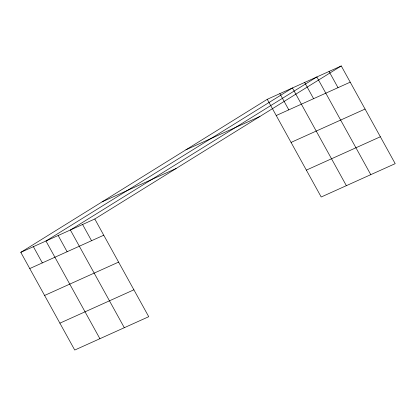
<?xml version="1.0" encoding="UTF-8"?>
<svg xmlns="http://www.w3.org/2000/svg" width="416" height="416" viewBox="0 0 416 416"><rect width="100%" height="100%" fill="white"/><g stroke="black" fill="none" stroke-linecap="round" stroke-linejoin="round"><path stroke-width="0.62" d="M20.8 252.346L94.796 218.993L148.736 316.696L74.734 350.048L20.8 252.346L267.264 99.304L341.266 65.952L395.2 163.654L321.204 197.007L267.264 99.304M94.796 218.993L341.266 65.952M185.931 149.807L259.932 116.454M276.224 115.523L350.22 82.17M102.133 201.843L176.134 168.49M291.065 142.412L365.066 109.06M29.754 268.57L103.756 235.217M306.358 170.118L380.359 136.765M44.6 295.459L118.596 262.106M59.894 323.159L133.89 289.812M329.056 71.453L338.01 87.677M370.781 174.658L316.846 76.955L70.377 230.001L124.311 327.704M304.637 82.462L313.591 98.68M346.362 185.666L292.427 87.963L45.958 241.01L99.892 338.712M279.848 93.631L288.803 109.855M82.586 224.5L91.546 240.718M58.167 235.503L67.122 251.727M33.379 246.678L42.333 262.902"/></g></svg>
